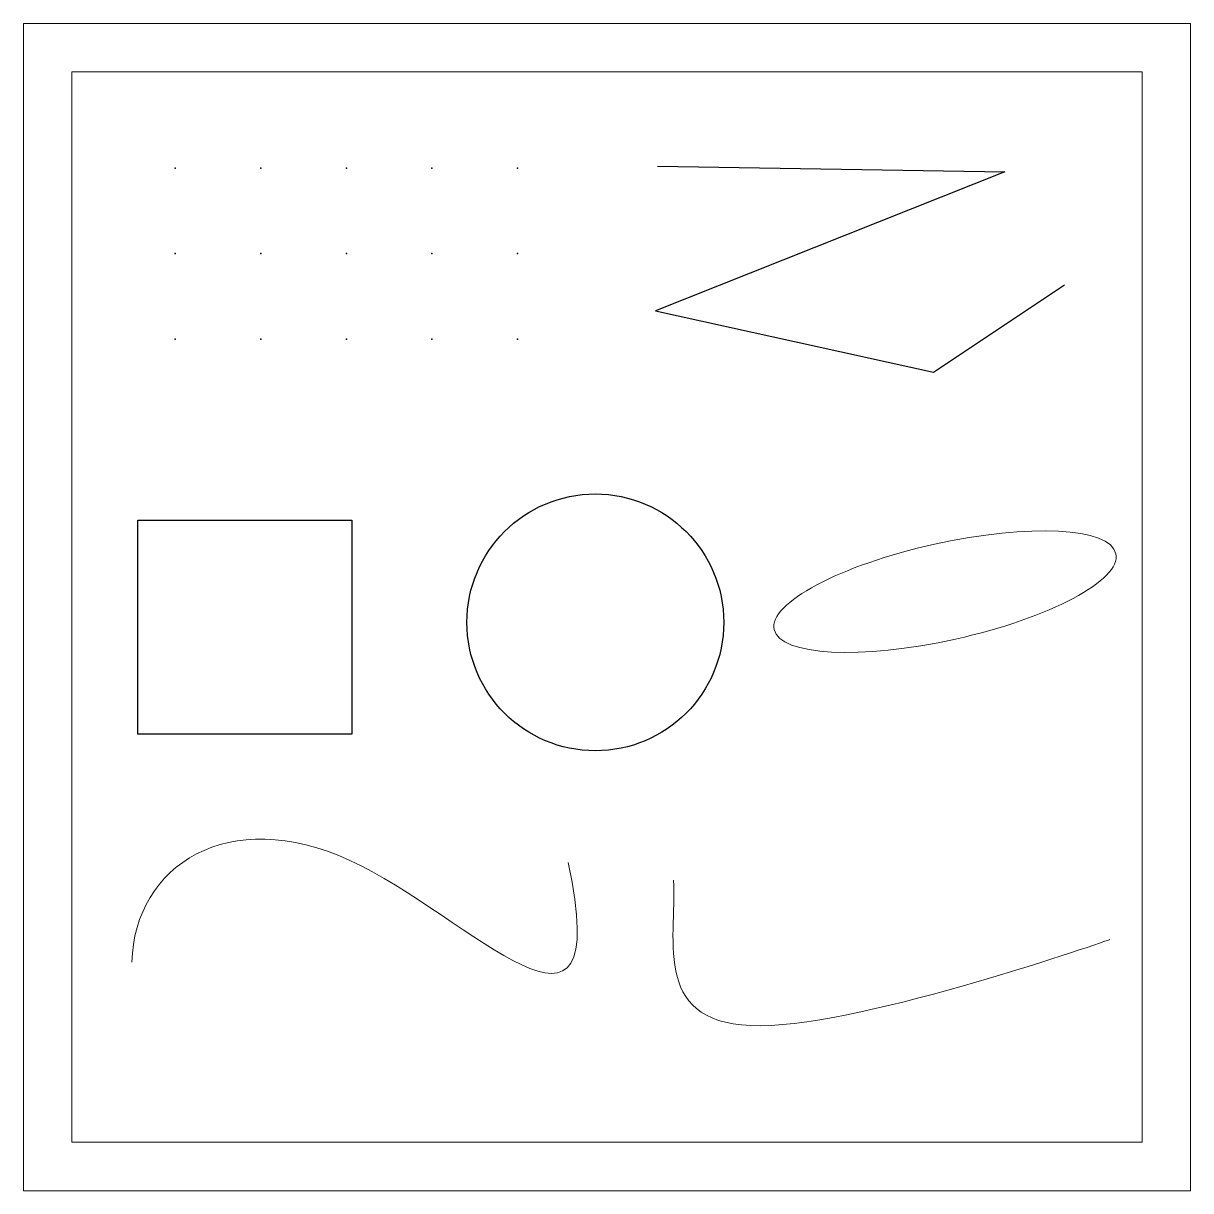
# Model space of a CAD drawing. Header units: millimetres. Extents: x 81 to 201, y 252 to 372.
import ezdxf

# ---------------------------------------------------------------- set-up
doc = ezdxf.new("R2010")
doc.units = ezdxf.units.MM
doc.header["$PDSIZE"] = -1

msp = doc.modelspace()

# ---------------------------------------------------------------- linework, layer by layer
at = {"color": 7, "linetype": 'Continuous', "lineweight": 0}
for points in [[(201.24, 371.8), (201.24, 251.8), (81.24, 251.8), (81.24, 371.8)], [(196.24, 366.8), (196.24, 256.8), (86.24, 256.8), (86.24, 366.8)]]:
    msp.add_lwpolyline(points, close=True, dxfattribs=at)
for points in [[(146.44, 357.13), (182.15, 356.52), (146.24, 342.26), (174.8, 335.94), (188.27, 344.91)], [(93, 320.74), (115, 320.74), (115, 298.74), (93, 298.74), (93, 320.74)]]:
    msp.add_lwpolyline(points)
msp.add_circle((140.04, 310.22), 13.2)
msp.add_ellipse((175.99, 313.38), major_axis=(-17.57, -3.9), ratio=0.277754, dxfattribs=at)
at = {"color": 5, "linetype": 'Continuous', "lineweight": 0}
for points in [[(92.39, 275.28), (92.7, 285.29), (111.94, 297.58), (142.12, 262.83), (137.25, 285.53)], [(148.09, 283.73), (148.4, 277.38), (143.14, 260.01), (192.95, 277.62), (192.95, 277.62)]]:
    msp.add_open_spline(points, degree=3, knots=[0, 0, 0, 0, 0.502847, 1, 1, 1, 1], dxfattribs=at)
for p in [(96.85, 356.93), (105.65, 356.93), (114.45, 356.93), (123.25, 356.93), (132.05, 356.93), (96.85, 348.13), (105.65, 348.13), (114.45, 348.13), (123.25, 348.13), (132.05, 348.13), (96.85, 339.33), (105.65, 339.33), (114.45, 339.33), (123.25, 339.33), (132.05, 339.33)]:
    msp.add_point(p)

doc.saveas('drawing.dxf')
